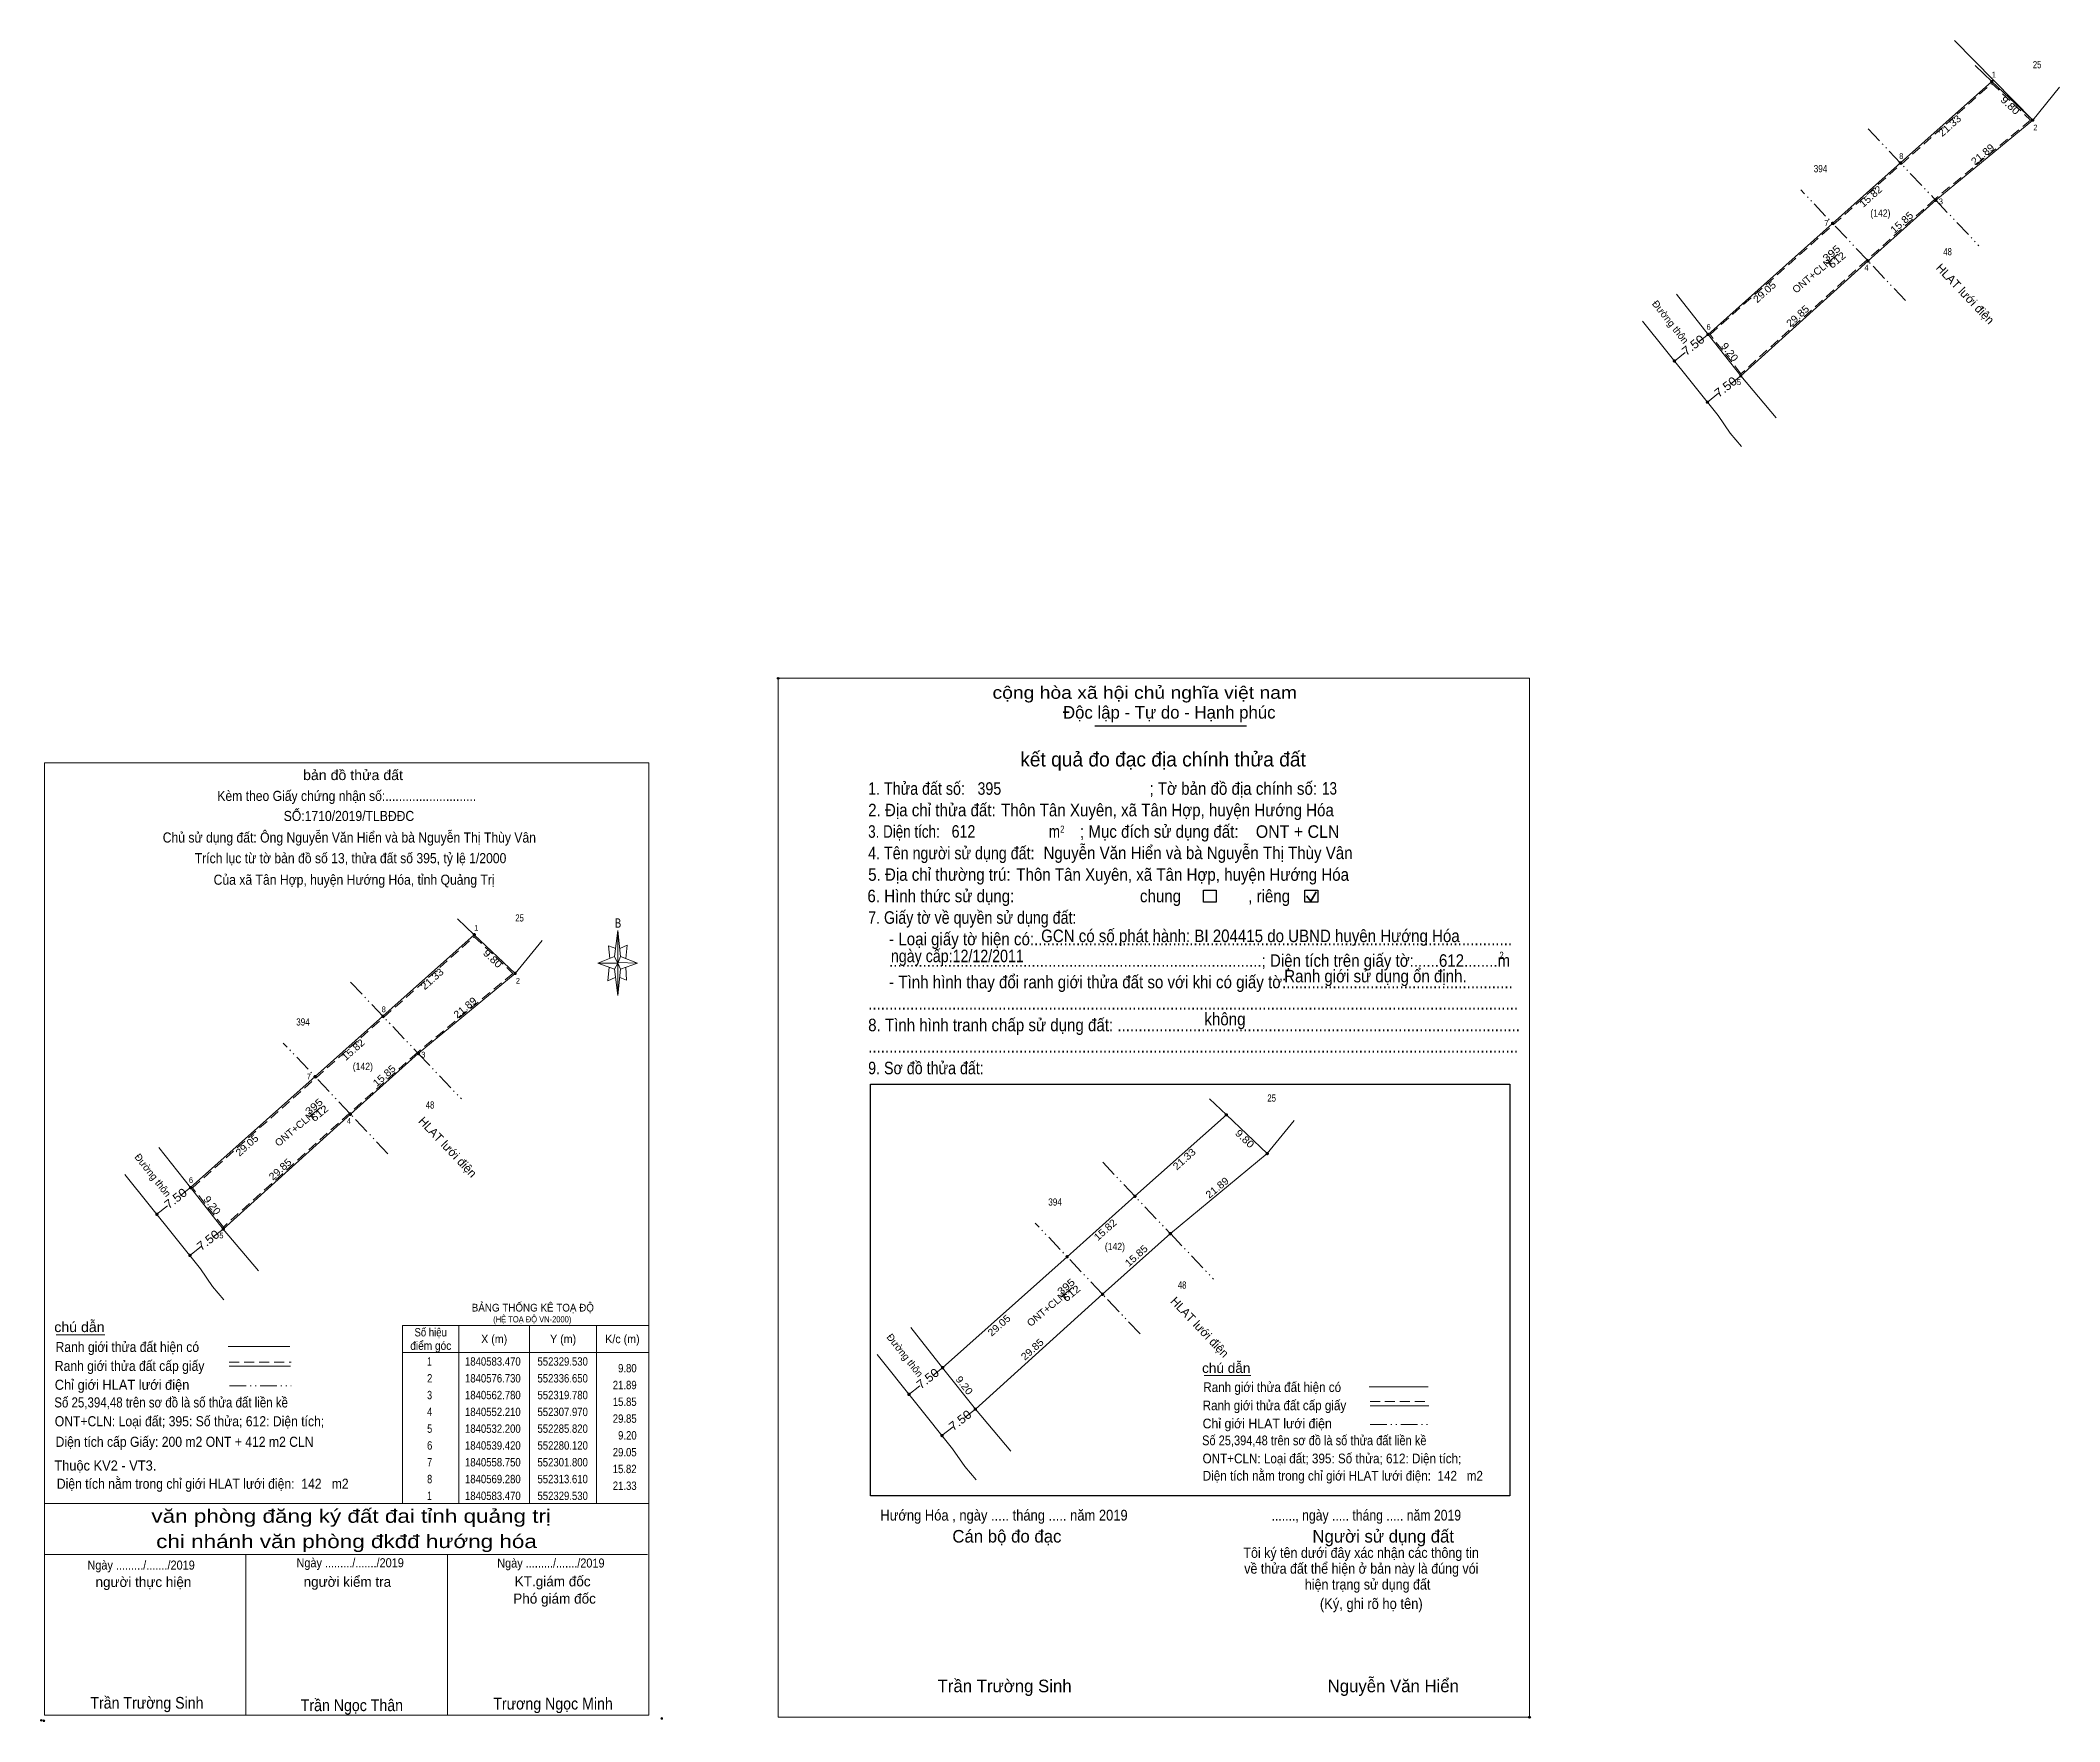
# Model space of a CAD drawing. Header units: metres. Extents: x 551990 to 552341, y 1840298 to 1840591.
import ezdxf
from ezdxf.enums import TextEntityAlignment as Align

# ---------------------------------------------------------------- set-up
doc = ezdxf.new("R2010")
doc.units = ezdxf.units.M
doc.header["$LTSCALE"] = 0.58
doc.header["$PDMODE"] = 32
doc.header["$PDSIZE"] = 0.29
doc.linetypes.add('DASH_DOUBLE_DOT', pattern=[9.2, 5, -1.2, 0.3, -1.2, 0.3, -1.2])
doc.linetypes.add('MEDIUM_DASHED', pattern=[4.5, 3, -1.5])
for name, color, linetype, lineweight in [('1', 7, 'MEDIUM_DASHED', 13), ('10', 7, 'Continuous', 13), ('17', 7, 'Continuous', 13), ('22', 7, 'Continuous', 25), ('23', 7, 'Continuous', 13), ('5', 7, 'Continuous', 13), ('59', 7, 'DASH_DOUBLE_DOT', 13), ('6', 7, 'Continuous', 13), ('63', 7, 'MEDIUM_DASHED', 13), ('7', 7, 'Continuous', 25)]:
    doc.layers.add(name, color=color, linetype=linetype, lineweight=lineweight)

msp = doc.modelspace()

# ---------------------------------------------------------------- hatches: boundary and pattern name
at = {"layer": '63'}
for points in [[(552329.73, 1840583.47, 1), (552329.33, 1840583.47, 1)], [(552336.85, 1840576.73, 1), (552336.45, 1840576.73, 1)], [(552313.81, 1840569.28, 1), (552313.41, 1840569.28, 1)], [(552319.98, 1840562.78, 1), (552319.58, 1840562.78, 1)], [(552302, 1840558.75, 1), (552301.6, 1840558.75, 1)], [(552308.17, 1840552.21, 1), (552307.77, 1840552.21, 1)], [(552280.32, 1840539.42, 1), (552279.92, 1840539.42, 1)], [(552274.45, 1840534.78, 1), (552274.05, 1840534.78, 1)], [(552286.02, 1840532.2, 1), (552285.62, 1840532.2, 1)], [(552280.2, 1840527.61, 1), (552279.8, 1840527.61, 1)], [(552065.44, 1840434.84, 1), (552065.04, 1840434.84, 1)], [(552072.56, 1840428.1, 1), (552072.16, 1840428.1, 1)], [(552049.52, 1840420.65, 1), (552049.12, 1840420.65, 1)], [(552055.69, 1840414.15, 1), (552055.29, 1840414.15, 1)], [(552037.71, 1840410.12, 1), (552037.31, 1840410.12, 1)], [(552043.88, 1840403.58, 1), (552043.48, 1840403.58, 1)], [(552196.42, 1840403.47, 1), (552196.02, 1840403.47, 1)], [(552203.54, 1840396.73, 1), (552203.14, 1840396.73, 1)], [(552016.03, 1840390.79, 1), (552015.63, 1840390.79, 1)], [(552010.16, 1840386.15, 1), (552009.76, 1840386.15, 1)], [(552180.5, 1840389.28, 1), (552180.1, 1840389.28, 1)], [(552021.73, 1840383.57, 1), (552021.33, 1840383.57, 1)], [(552186.67, 1840382.78, 1), (552186.27, 1840382.78, 1)], [(552015.91, 1840378.98, 1), (552015.51, 1840378.98, 1)], [(552168.69, 1840378.75, 1), (552168.29, 1840378.75, 1)], [(552174.86, 1840372.21, 1), (552174.46, 1840372.21, 1)], [(552147.01, 1840359.42, 1), (552146.61, 1840359.42, 1)], [(552141.14, 1840354.78, 1), (552140.74, 1840354.78, 1)], [(552152.71, 1840352.2, 1), (552152.31, 1840352.2, 1)], [(552146.89, 1840347.61, 1), (552146.49, 1840347.61, 1)]]:
    msp.add_hatch(color=256, dxfattribs=at).paths.add_polyline_path(points)

# ---------------------------------------------------------------- linework, layer by layer
at = {"layer": '1'}
for points in [[(552329.52, 1840583.13), (552336.27, 1840576.74), (552319.62, 1840562.97), (552307.8, 1840552.4), (552285.85, 1840532.56), (552280.46, 1840539.39), (552301.97, 1840558.56), (552313.78, 1840569.09)], [(552065.23, 1840434.5), (552071.98, 1840428.11), (552055.33, 1840414.34), (552043.51, 1840403.77), (552021.56, 1840383.93), (552016.17, 1840390.76), (552037.68, 1840409.93), (552049.49, 1840420.46)]]:
    msp.add_lwpolyline(points, close=True, dxfattribs=at)
at = {"layer": '10'}
for p, q in [((552313.61, 1840569.28), (552329.53, 1840583.47)), ((552326.61, 1840586.23), (552329.53, 1840583.47)), ((552329.53, 1840583.47), (552336.65, 1840576.73)), ((552336.65, 1840576.73), (552341.34, 1840582.49)), ((552319.78, 1840562.78), (552336.65, 1840576.73)), ((552062.32, 1840437.6), (552065.24, 1840434.84)), ((552049.32, 1840420.65), (552065.24, 1840434.84)), ((552065.24, 1840434.84), (552072.36, 1840428.1)), ((552072.36, 1840428.1), (552077.05, 1840433.86)), ((552055.49, 1840414.15), (552072.36, 1840428.1)), ((552193.3, 1840406.23), (552196.22, 1840403.47)), ((552180.3, 1840389.28), (552196.22, 1840403.47)), ((552196.22, 1840403.47), (552203.34, 1840396.73)), ((552203.34, 1840396.73), (552208.03, 1840402.49)), ((552186.47, 1840382.78), (552203.34, 1840396.73))]:
    msp.add_line(p, q, dxfattribs=at)
for points in [[(552280.12, 1840539.42), (552301.8, 1840558.75), (552313.61, 1840569.28)], [(552285.82, 1840532.2), (552307.97, 1840552.21), (552319.78, 1840562.78)], [(552015.83, 1840390.79), (552037.51, 1840410.12), (552049.32, 1840420.65)], [(552021.53, 1840383.57), (552043.68, 1840403.58), (552055.49, 1840414.15)], [(552146.81, 1840359.42), (552168.49, 1840378.75), (552180.3, 1840389.28)], [(552152.51, 1840352.2), (552174.66, 1840372.21), (552186.47, 1840382.78)]]:
    msp.add_lwpolyline(points, dxfattribs=at)
at = {"layer": '17'}
for p, q in [((551992.45, 1840365.14), (552000.92, 1840365.14)), ((552192.34, 1840358.05), (552200.47, 1840358.05))]:
    msp.add_line(p, q, dxfattribs=at)
at = {"layer": '22'}
msp.add_line((552323.06, 1840590.63), (552336.65, 1840576.73), dxfattribs=at)
at = {"layer": '23'}
for p, q in [((552274.6, 1840546.41), (552280.12, 1840539.42)), ((552268.7, 1840541.71), (552281.86, 1840525.28)), ((552280.12, 1840539.42), (552285.82, 1840532.2)), ((552285.82, 1840532.2), (552291.98, 1840524.91)), ((552010.31, 1840397.78), (552015.83, 1840390.79)), ((552004.41, 1840393.08), (552017.57, 1840376.65)), ((552015.83, 1840390.79), (552021.53, 1840383.57)), ((552021.53, 1840383.57), (552027.69, 1840376.28)), ((552141.29, 1840366.41), (552146.81, 1840359.42)), ((552135.39, 1840361.71), (552148.55, 1840345.28)), ((552146.81, 1840359.42), (552152.51, 1840352.2)), ((552152.51, 1840352.2), (552158.67, 1840344.91))]:
    msp.add_line(p, q, dxfattribs=at)
for points in [[(552281.86, 1840525.28), (552283.96, 1840522.21), (552285.93, 1840519.88)], [(552017.57, 1840376.65), (552019.67, 1840373.58), (552021.64, 1840371.25)], [(552148.55, 1840345.28), (552150.65, 1840342.21), (552152.62, 1840339.88)]]:
    msp.add_lwpolyline(points, dxfattribs=at)
at = {"layer": '5'}
for p, q in [((552089.66, 1840431.04), (552090.25, 1840435.6)), ((552089.66, 1840428.82), (552086.74, 1840429.87)), ((552090.72, 1840428.82), (552090.25, 1840424.26)), ((552090.72, 1840431.04), (552093.64, 1840429.87)), ((552091.65, 1840429.17), (552091.77, 1840426.95)), ((552091.77, 1840426.95), (552090.6, 1840427.41)), ((551990.37, 1840335.76), (552095.67, 1840335.76)), ((551990.37, 1840326.87), (552095.43, 1840326.87)), ((551990.37, 1840326.87), (552095.43, 1840326.87)), ((551990.37, 1840326.87), (552095.43, 1840326.87)), ((552025.47, 1840298.9), (552025.47, 1840326.87)), ((552060.57, 1840298.9), (552060.57, 1840326.87))]:
    msp.add_line(p, q, dxfattribs=at)
for points in [[(551990.37, 1840464.81), (552095.67, 1840464.81), (552095.67, 1840298.9), (551990.37, 1840298.9)], [(552090.25, 1840435.6), (552090.72, 1840431.04), (552090.25, 1840429.87)], [(552090.25, 1840429.87), (552086.74, 1840429.87), (552089.66, 1840431.04), (552090.72, 1840428.82), (552093.64, 1840429.87), (552090.25, 1840429.99)], [(552090.25, 1840429.87), (552090.25, 1840424.26), (552089.66, 1840428.82)]]:
    msp.add_lwpolyline(points, close=True, dxfattribs=at)
for points in [[(552089.9, 1840432.44), (552088.61, 1840432.91), (552088.85, 1840430.69)], [(552090.6, 1840432.44), (552091.89, 1840433.03), (552091.65, 1840430.69)], [(552090.25, 1840429.87), (552089.66, 1840431.04), (552086.74, 1840429.87)], [(552088.73, 1840429.17), (552088.5, 1840426.83), (552089.78, 1840427.41)], [(552090.25, 1840429.87), (552090.72, 1840428.82), (552093.64, 1840429.87)], [(552095.67, 1840298.9), (551990.37, 1840298.9), (551990.37, 1840326.87)]]:
    msp.add_lwpolyline(points, dxfattribs=at)
for p in [(551989.82, 1840298), (551990.29, 1840297.92)]:
    msp.add_point(p, dxfattribs=at)
at = {"layer": '59'}
for p, q in [((552307.99, 1840575.21), (552319.75, 1840562.81)), ((552307.92, 1840552.27), (552296.26, 1840564.61)), ((552319.78, 1840562.78), (552327.29, 1840554.86)), ((552314.5, 1840545.3), (552307.97, 1840552.21)), ((552043.7, 1840426.58), (552055.46, 1840414.18)), ((552043.63, 1840403.64), (552031.97, 1840415.98)), ((552055.49, 1840414.15), (552063, 1840406.23)), ((552050.21, 1840396.67), (552043.68, 1840403.58)), ((552174.68, 1840395.21), (552186.44, 1840382.81)), ((552174.61, 1840372.27), (552162.95, 1840384.61)), ((552186.47, 1840382.78), (552193.98, 1840374.86)), ((552181.19, 1840365.3), (552174.66, 1840372.21))]:
    msp.add_line(p, q, dxfattribs=at)
at = {"layer": '59', "linetype": 'Continuous'}
for p, q in [((552319.75, 1840562.81), (552319.78, 1840562.78)), ((552307.97, 1840552.21), (552307.92, 1840552.27)), ((552055.46, 1840414.18), (552055.49, 1840414.15)), ((552043.68, 1840403.58), (552043.63, 1840403.64)), ((552186.44, 1840382.81), (552186.47, 1840382.78)), ((552174.66, 1840372.21), (552174.61, 1840372.27))]:
    msp.add_line(p, q, dxfattribs=at)
at = {"layer": '6'}
for p, q in [((552022.4, 1840363.11), (552033.09, 1840363.11)), ((552022.56, 1840359.68), (552033.25, 1840359.68)), ((552221.09, 1840356.1), (552231.35, 1840356.1)), ((552221.24, 1840352.81), (552231.51, 1840352.81))]:
    msp.add_line(p, q, dxfattribs=at)
at = {"layer": '6', "linetype": 'MEDIUM_DASHED'}
for p, q in [((552022.56, 1840360.41), (552033.33, 1840360.41)), ((552221.24, 1840353.51), (552231.59, 1840353.51))]:
    msp.add_line(p, q, dxfattribs=at)
at = {"layer": '6'}
msp.add_point((552097.89, 1840298.32), dxfattribs=at)
at = {"layer": '63', "linetype": 'Continuous'}
for p, q in [((552300.72, 1840551.7), (552302.73, 1840553.4)), ((552278.39, 1840538.05), (552280.12, 1840539.42)), ((552274.25, 1840534.78), (552276.13, 1840536.26)), ((552284.01, 1840530.77), (552285.82, 1840532.2)), ((552280, 1840527.61), (552281.95, 1840529.15)), ((552036.43, 1840403.07), (552038.44, 1840404.77)), ((552014.1, 1840389.42), (552015.83, 1840390.79)), ((552009.96, 1840386.15), (552011.84, 1840387.63)), ((552019.72, 1840382.14), (552021.53, 1840383.57)), ((552015.71, 1840378.98), (552017.66, 1840380.52)), ((552167.41, 1840371.7), (552169.42, 1840373.4)), ((552062.56, 1840366.76), (552062.56, 1840335.76)), ((552074.85, 1840366.76), (552074.85, 1840335.76)), ((552086.55, 1840366.76), (552086.55, 1840335.76)), ((552052.73, 1840362.08), (552095.67, 1840362.08)), ((552145.08, 1840358.05), (552146.81, 1840359.42)), ((552140.94, 1840354.78), (552142.82, 1840356.26)), ((552150.7, 1840350.77), (552152.51, 1840352.2)), ((552146.69, 1840347.61), (552148.64, 1840349.15))]:
    msp.add_line(p, q, dxfattribs=at)
at = {"layer": '63', "linetype": 'DASH_DOUBLE_DOT'}
for p, q in [((552022.6, 1840356.27), (552033.36, 1840356.27)), ((552221.28, 1840349.54), (552231.61, 1840349.54))]:
    msp.add_line(p, q, dxfattribs=at)
at = {"layer": '63', "linetype": 'Continuous'}
msp.add_lwpolyline([(552052.73, 1840366.76), (552095.67, 1840366.76), (552095.67, 1840335.76), (552052.73, 1840335.76)], close=True, dxfattribs=at)
at = {"layer": '63'}
for centre in [(552329.53, 1840583.47), (552336.65, 1840576.73), (552313.61, 1840569.28), (552319.78, 1840562.78), (552301.8, 1840558.75), (552307.97, 1840552.21), (552280.12, 1840539.42), (552274.25, 1840534.78), (552285.82, 1840532.2), (552280, 1840527.61), (552065.24, 1840434.84), (552072.36, 1840428.1), (552049.32, 1840420.65), (552055.49, 1840414.15), (552037.51, 1840410.12), (552043.68, 1840403.58), (552196.22, 1840403.47), (552203.34, 1840396.73), (552015.83, 1840390.79), (552009.96, 1840386.15), (552180.3, 1840389.28), (552021.53, 1840383.57), (552186.47, 1840382.78), (552015.71, 1840378.98), (552168.49, 1840378.75), (552174.66, 1840372.21), (552146.81, 1840359.42), (552140.94, 1840354.78), (552152.51, 1840352.2), (552146.69, 1840347.61)]:
    msp.add_circle(centre, 0.2, dxfattribs=at)
at = {"layer": '7'}
for p, q in [((552173.29, 1840471.21), (552199.75, 1840471.21)), ((552134.23, 1840408.81), (552245.61, 1840408.81)), ((552245.61, 1840408.81), (552245.61, 1840337.11))]:
    msp.add_line(p, q, dxfattribs=at)
at = {"layer": '7', "lineweight": 35}
for p, q in [((552210.19, 1840441.63), (552210.94, 1840440.67)), ((552210.94, 1840440.67), (552211.84, 1840442.29))]:
    msp.add_line(p, q, dxfattribs=at)
at = {"layer": '7', "lineweight": 13}
msp.add_lwpolyline([(552118.18, 1840479.51), (552249.02, 1840479.51), (552249.02, 1840298.55), (552118.18, 1840298.55)], close=True, dxfattribs=at)
at = {"layer": '7'}
for points in [[(552192.22, 1840442.6), (552194.47, 1840442.6), (552194.47, 1840440.51), (552192.22, 1840440.51)], [(552209.9, 1840442.6), (552212.15, 1840442.6), (552212.15, 1840440.51), (552209.9, 1840440.51)]]:
    msp.add_lwpolyline(points, close=True, dxfattribs=at)
msp.add_lwpolyline([(552245.61, 1840337.11), (552134.23, 1840337.11), (552134.23, 1840408.81)], dxfattribs=at)
for p in [(552118.18, 1840479.51), (552249.02, 1840298.55)]:
    msp.add_point(p, dxfattribs=at)

# ---------------------------------------------------------------- texts
at = {"layer": '1'}
for s, width, p in [('25', 0.8, (552337.42, 1840585.78)), ('394', 0.85, (552299.7, 1840567.66)), ('(142)', 0.9, (552310.125, 1840559.92)), ('48', 0.8, (552321.83, 1840553.2)), ('25', 0.8, (552073.13, 1840437.15)), ('394', 0.85, (552035.41, 1840419.03)), ('(142)', 0.9, (552045.835, 1840411.29)), ('48', 0.8, (552057.54, 1840404.57)), ('25', 0.8, (552204.11, 1840405.78)), ('394', 0.85, (552166.39, 1840387.66)), ('(142)', 0.9, (552176.815, 1840379.92)), ('48', 0.8, (552188.52, 1840373.2))]:
    msp.add_text(s, height=1.25, dxfattribs=dict(at, width=width)).set_placement(p, align=Align.CENTER)
for s, width, p in [('395', 1.2, (552302.0125, 1840553.0566)), ('ONT+CLN', 1.05, (552298.5975, 1840549.1457)), ('612', 1.2, (552302.9675, 1840551.8792)), ('ONT+CLN', 1.05, (552034.3075, 1840400.5157)), ('395', 1.2, (552037.7225, 1840404.4266)), ('612', 1.2, (552038.6775, 1840403.2492)), ('ONT+CLN', 1.05, (552165.2875, 1840369.1457)), ('395', 1.2, (552168.7025, 1840373.0566)), ('612', 1.2, (552169.6575, 1840371.8792))]:
    msp.add_text(s, height=1.25, rotation=40.095, dxfattribs=dict(at, width=width)).set_placement(p, align=Align.CENTER)
for s, height, width, p in [('BẢNG THỐNG KÊ TOẠ ĐỘ ', 1.346, 0.95, (552064.8, 1840369.21)), ('(HỆ TOẠ ĐỘ VN-2000)', 1.088, 0.9, (552068.54, 1840367.31)), ('Hướng Hóa , ngày ..... tháng ..... năm 2019', 1.872, 0.9, (552135.97, 1840332.8))]:
    msp.add_text(s, height=height, dxfattribs=dict(at, width=width)).set_placement(p)
for s, height, p in [('Trần Trường Sinh', 2.184, (552145.93, 1840302.9)), ('Nguyễn Văn Hiển', 2.18, (552213.87, 1840302.9))]:
    msp.add_text(s, height=height, dxfattribs=at).set_placement(p)
at = {"layer": '22'}
for p in [(552324.3513, 1840545.966), (552060.0613, 1840397.336), (552191.0413, 1840365.966)]:
    msp.add_text('HLAT lưới điện', height=1.5, rotation=313.478, dxfattribs=at).set_placement(p, align=Align.CENTER)
at = {"layer": '22', "width": 1.1}
for rotation, p in [(38.325, (552277.9899, 1840536.9549)), (38.261, (552283.6406, 1840529.6721)), (38.325, (552013.6999, 1840388.3249)), (38.261, (552019.3506, 1840381.0421)), (38.325, (552144.6799, 1840356.9549)), (38.261, (552150.3306, 1840349.6721))]:
    msp.add_text('7.50', height=1.5, rotation=rotation, dxfattribs=at).set_placement(p, align=Align.CENTER)
at = {"layer": '5'}
for s, height, width, p in [('bản đồ thửa đất', 1.755, 1.05, (552044.125, 1840461.78)), ('Kèm theo Giấy chứng nhận số:...........................', 1.755, 0.9, (552043.04, 1840458.15)), ('SỐ:1710/2019/TLBĐĐC', 1.76, 0.9, (552043.415, 1840454.65)), ('Chủ sử dụng đất: Ông Nguyễn Văn Hiển và bà Nguyễn Thị Thùy Vân', 1.76, 0.9, (552043.485, 1840450.9)), ('Trích lục từ tờ bản đồ số 13, thửa đất số 395, tỷ lệ 1/2000 ', 1.76, 0.9, (552043.985, 1840447.3)), ('Của xã Tân Hợp, huyện Hướng Hóa, tỉnh Quảng Trị', 1.76, 0.9, (552044.315, 1840443.55)), ('B', 1.612, 0.75, (552090.28, 1840436.07)), ('văn phòng đăng ký đất đai tỉnh quảng trị', 2.34, 1.25, (552043.8, 1840332.41)), ('chi nhánh văn phòng đkđđ hướng hóa', 2.34, 1.25, (552042.99, 1840328.01)), ('Ngày ........./......./2019', 1.579, 0.9, (552043.625, 1840324.66)), ('Ngày ........./......./2019', 1.579, 0.9, (552078.585, 1840324.61)), ('Ngày ........./......./2019', 1.579, 0.9, (552007.215, 1840324.25)), ('Trần Trường Sinh', 2.047, 0.9, (552008.23, 1840300.03)), ('Trần Ngọc Thân', 2.05, 0.9, (552043.925, 1840299.6)), ('Trương Ngọc Minh', 2.05, 0.9, (552078.955, 1840299.88))]:
    msp.add_text(s, height=height, dxfattribs=dict(at, width=width)).set_placement(p, align=Align.CENTER)
for s, height, p in [('người thực hiện', 1.755, (552007.625, 1840321.23)), ('người kiểm tra', 1.755, (552043.14, 1840321.26)), ('KT.giám đốc', 1.76, (552078.89, 1840321.33)), ('Phó giám đốc', 1.76, (552079.225, 1840318.33))]:
    msp.add_text(s, height=height, dxfattribs=at).set_placement(p, align=Align.CENTER)
at = {"layer": '6'}
for s, height, width, p in [('ONT + CLN', 2.184, 0.95, (552201.35, 1840451.72)), ('Nguyễn Văn Hiển và bà Nguyễn Thị Thùy Vân', 2.18, 0.9, (552164.38, 1840448.01)), ('chú dẫn', 1.755, 1.05, (551992.09, 1840365.63)), ('Ranh giới thửa đất hiện có ', 1.755, 0.9, (551992.32, 1840362.16)), ('Ranh giới thửa đất cấp giấy', 1.755, 0.9, (551992.19, 1840358.86)), ('chú dẫn', 1.685, 1.05, (552191.99, 1840358.52)), ('Số 25,394,48 trên sơ đồ là số thửa đất liền kề', 1.76, 0.85, (551992.1, 1840352.5)), ('Chỉ giới HLAT lưới điện', 1.76, 0.95, (551992.18, 1840355.57)), ('Ranh giới thửa đất hiện có ', 1.685, 0.9, (552192.21, 1840355.19)), ('ONT+CLN: Loại đất; 395: Số thửa; 612: Diện tích;', 1.76, 0.9, (551992.18, 1840349.22)), ('Ranh giới thửa đất cấp giấy', 1.685, 0.9, (552192.09, 1840352.02)), ('Diện tích cấp Giấy: 200 m2 ONT + 412 m2 CLN', 1.76, 0.9, (551992.33, 1840345.64)), ('Số 25,394,48 trên sơ đồ là số thửa đất liền kề', 1.69, 0.85, (552192, 1840345.92)), ('Chỉ giới HLAT lưới điện', 1.69, 0.95, (552192.08, 1840348.86)), ('ONT+CLN: Loại đất; 395: Số thửa; 612: Diện tích;', 1.69, 0.9, (552192.08, 1840342.77)), ('Thuộc KV2 - VT3.', 1.76, 0.95, (551992.1, 1840341.51)), ('Diện tích nằm trong chỉ giới HLAT lưới điện:  142   m2', 1.76, 0.9, (551992.54, 1840338.33)), ('Diện tích nằm trong chỉ giới HLAT lưới điện:  142   m2', 1.69, 0.9, (552192.11, 1840339.76))]:
    msp.add_text(s, height=height, dxfattribs=dict(at, width=width)).set_placement(p)
at = {"layer": '63'}
for s, height, width, p in [(' 1', 1, 0.9, (552330.25, 1840584.17)), (' 2', 1, 0.9, (552337.49, 1840574.95)), (' 8', 1, 0.95, (552314.13, 1840569.98)), (' 3', 1, 0.95, (552321.03, 1840562.08)), (' 7', 1, 0.95, (552301.1, 1840558.29)), (' 4', 1, 0.95, (552308.07, 1840550.54)), (' 6', 1, 0.9, (552280.56, 1840540.22)), (' 5', 1, 0.9, (552285.86, 1840530.59)), (' 1', 1, 0.9, (552065.96, 1840435.54)), (' 2', 1, 0.9, (552073.2, 1840426.32)), (' 8', 1, 0.95, (552049.84, 1840421.35)), (' 3', 1, 0.95, (552056.74, 1840413.45)), (' 7', 1, 0.95, (552036.81, 1840409.66)), (' 4', 1, 0.95, (552043.78, 1840401.91)), (' 6', 1, 0.9, (552016.27, 1840391.59)), (' 5', 1, 0.9, (552021.57, 1840381.96)), ('9.80', 1.462, 0.85, (552093.52, 1840358.61)), ('21.89', 1.462, 0.85, (552093.52, 1840355.68)), ('29.85', 1.462, 0.85, (552093.52, 1840349.83)), ('15.85', 1.462, 0.85, (552093.52, 1840352.76)), ('9.20', 1.462, 0.85, (552093.52, 1840346.91)), ('29.05', 1.462, 0.85, (552093.52, 1840343.98)), ('15.82', 1.462, 0.85, (552093.51, 1840341.06)), ('21.33', 1.462, 0.85, (552093.52, 1840338.13))]:
    msp.add_text(s, height=height, dxfattribs=dict(at, width=width)).set_placement(p, align=Align.RIGHT)
for s, rotation, width, p in [('9.80', 316.57, 1.15, (552332.3053, 1840578.8518)), ('21.33', 41.712, 1.1, (552322.6141, 1840575.2946)), ('21.89', 39.588, 1.1, (552328.3317, 1840570.3016)), ('15.82', 41.721, 1.1, (552308.8541, 1840562.9729)), ('15.85', 41.829, 1.1, (552314.2632, 1840558.4591)), ('29.05', 41.72, 1.1, (552290.3691, 1840546.3295)), ('29.85', 42.094, 1.1, (552296.146, 1840542.1573)), ('9.20', 308.29, 1.1, (552283.3985, 1840535.9673)), ('9.80', 316.57, 1.15, (552068.0153, 1840430.2218)), ('21.33', 41.712, 1.1, (552058.3241, 1840426.6646)), ('21.89', 39.588, 1.1, (552064.0417, 1840421.6716)), ('15.82', 41.721, 1.1, (552044.5641, 1840414.3429)), ('15.85', 41.829, 1.1, (552049.9732, 1840409.8291)), ('9.80', 316.57, 1.15, (552198.9953, 1840398.8518)), ('29.05', 41.72, 1.1, (552026.0791, 1840397.6995)), ('21.33', 41.712, 1.1, (552189.3041, 1840395.2946)), ('29.85', 42.094, 1.1, (552031.856, 1840393.5273)), ('21.89', 39.588, 1.1, (552195.0217, 1840390.3016)), ('9.20', 308.29, 1.1, (552019.1085, 1840387.3373)), ('15.82', 41.721, 1.1, (552175.5441, 1840382.9729)), ('15.85', 41.829, 1.1, (552180.9532, 1840378.4591)), ('29.05', 41.72, 1.1, (552157.0591, 1840366.3295)), ('29.85', 42.094, 1.1, (552162.836, 1840362.1573)), ('9.20', 308.29, 1.1, (552150.0885, 1840355.9673))]:
    msp.add_text(s, height=1.25, rotation=rotation, dxfattribs=dict(at, width=width)).set_placement(p, align=Align.CENTER)
for p in [(552273.06, 1840541.1973), (552008.77, 1840392.5673), (552139.75, 1840361.1973)]:
    msp.add_text('Đường thôn', height=1.25, rotation=308.29, dxfattribs=at).set_placement(p, align=Align.CENTER)
for p in [(552280.1249, 1840539.42), (552285.8249, 1840532.2), (552281.8649, 1840525.28), (552283.9649, 1840522.21), (552015.8349, 1840390.79), (552021.5349, 1840383.57), (552017.5749, 1840376.65), (552019.6749, 1840373.58), (552146.8149, 1840359.42), (552152.5149, 1840352.2), (552148.5549, 1840345.28), (552150.6549, 1840342.21)]:
    msp.add_text('D', height=0.01, dxfattribs=at).set_placement(p, align=Align.CENTER)
for s, width, p in [('Số hiệu', 0.85, (552057.65, 1840364.87)), ('X (m)', 0.95, (552068.71, 1840363.7)), ('Y (m)', 0.95, (552080.715, 1840363.7)), ('K/c (m)', 0.95, (552091.045, 1840363.7)), ('điểm góc', 0.9, (552057.665, 1840362.53)), (' 2', 0.85, (552057.245, 1840356.85)), (' 1', 0.75, (552057.24, 1840359.78)), ('1840583.470', 0.85, (552068.475, 1840359.78)), ('1840576.730', 0.85, (552068.475, 1840356.85)), ('552329.530', 0.85, (552080.635, 1840359.78)), ('552336.650', 0.85, (552080.635, 1840356.85)), (' 3', 0.8, (552057.24, 1840353.93)), ('1840562.780', 0.85, (552068.475, 1840353.93)), ('552319.780', 0.85, (552080.635, 1840353.93)), (' 4', 0.85, (552057.24, 1840351)), ('1840552.210', 0.85, (552068.475, 1840351)), ('552307.970', 0.85, (552080.635, 1840351)), (' 5', 0.8, (552057.255, 1840348.08)), ('1840532.200', 0.85, (552068.475, 1840348.08)), ('552285.820', 0.85, (552080.635, 1840348.08)), (' 6', 0.85, (552057.245, 1840345.15)), ('1840539.420', 0.85, (552068.475, 1840345.15)), ('552280.120', 0.85, (552080.635, 1840345.15)), (' 8', 0.8, (552057.255, 1840339.3)), (' 7', 0.8, (552057.255, 1840342.23)), ('1840558.750', 0.85, (552068.475, 1840342.23)), ('1840569.280', 0.85, (552068.475, 1840339.3)), ('552301.800', 0.85, (552080.635, 1840342.23)), ('552313.610', 0.85, (552080.635, 1840339.3)), (' 1', 0.75, (552057.24, 1840336.38)), ('1840583.470', 0.85, (552068.475, 1840336.38)), ('552329.530', 0.85, (552080.635, 1840336.38))]:
    msp.add_text(s, height=1.462, dxfattribs=dict(at, width=width)).set_placement(p, align=Align.CENTER)
at = {"layer": '7'}
for s, height, width, p in [('cộng hòa xã hội chủ nghĩa việt nam', 2.184, 1.15, (552155.5, 1840475.94)), ('1. Thửa đất số:', 2.184, 0.85, (552133.84, 1840459.22)), ('395', 2.18, 0.85, (552152.88, 1840459.22)), ('; Tờ bản đồ địa chính số:', 2.184, 0.9, (552182.83, 1840459.22)), ('13', 2.18, 0.8, (552212.89, 1840459.25)), ('2. Địa chỉ thửa đất:', 2.184, 0.9, (552133.84, 1840455.47)), ('Thôn Tân Xuyên, xã Tân Hợp, huyện Hướng Hóa', 2.184, 0.9, (552156.99, 1840455.47)), ('3. Diện tích:', 2.184, 0.8, (552133.84, 1840451.73)), ('612', 2.18, 0.85, (552148.37, 1840451.75)), ('m', 2.184, 0.8, (552165.31, 1840451.73)), ('2', 1.248, 0.8, (552167.28, 1840452.6)), ('; Mục đích sử dụng đất:', 2.184, 0.9, (552170.73, 1840451.73)), ('4. Tên người sử dụng đất:', 2.184, 0.85, (552133.84, 1840447.98)), ('5. Địa chỉ thường trú:', 2.184, 0.9, (552133.84, 1840444.24)), ('Thôn Tân Xuyên, xã Tân Hợp, huyện Hướng Hóa', 2.184, 0.9, (552159.63, 1840444.24)), ('6. Hình thức sử dụng:', 2.184, 0.9, (552133.71, 1840440.5)), ('chung                , riêng', 2.184, 0.9, (552181.17, 1840440.5)), ('7. Giấy tờ về quyền sử dụng đất:', 2.184, 0.85, (552133.84, 1840436.75)), ('     - Loại giấy tờ hiện có:..................................................................................................................', 2.184, 0.9, (552133.84, 1840433.01)), ('GCN có số phát hành: BI 204415 do UBND huyện Hướng Hóa', 2.18, 0.9, (552163.96, 1840433.56)), ('ngày cấp:12/12/2011', 2.18, 0.85, (552137.8, 1840430.06)), ('2', 1.248, 0.8, (552243.78, 1840430.64)), ('     .........................................................................................; Diện tích trên giấy tờ:......612........m', 2.18, 0.9, (552133.84, 1840429.26)), ('Ranh giới sử dụng ổn định.', 2.18, 0.9, (552206.3, 1840426.55)), ('     - Tình hình thay đổi ranh giới thửa đất so với khi có giấy tờ:......................................................', 2.184, 0.9, (552133.84, 1840425.52)), ('...........................................................................................................................................................', 2.184, 0.9, (552133.84, 1840421.78)), ('không', 2.184, 0.9, (552192.4, 1840419.06)), ('8. Tình hình tranh chấp sử dụng đất: ................................................................................................', 2.184, 0.9, (552133.84, 1840418.03)), ('...........................................................................................................................................................', 2.184, 0.9, (552133.84, 1840414.29)), ('9. Sơ đồ thửa đất:', 2.184, 0.85, (552133.84, 1840410.54)), ('......., ngày ..... tháng ..... năm 2019', 1.872, 0.85, (552204.1, 1840332.8)), ('(Ký, ghi rõ họ tên)', 1.872, 0.9, (552212.51, 1840317.39))]:
    msp.add_text(s, height=height, dxfattribs=dict(at, width=width)).set_placement(p)
for s, p in [('Độc lập - Tự do - Hạnh phúc', (552167.77, 1840472.49)), ('Cán bộ đo đạc', (552148.5, 1840328.97)), ('Người sử dụng đất', (552211.21, 1840328.97))]:
    msp.add_text(s, height=2.184, dxfattribs=at).set_placement(p)
for s, height, p in [('kết quả đo đạc địa chính thửa đất', 2.496, (552185.195, 1840464.15)), ('.', 0.6241, (552249.0049, 1840298.22))]:
    msp.add_text(s, height=height, dxfattribs=at).set_placement(p, align=Align.CENTER)
at = {"layer": '7', "width": 0.9}
for s, p in [('Tôi ký tên dưới đây xác nhận các thông tin', (552219.695, 1840326.3)), ('về thửa đất thể hiện ở bản này là đúng vói', (552219.725, 1840323.54)), ('hiện trạng sử dụng đất', (552220.82, 1840320.78))]:
    msp.add_text(s, height=1.804, dxfattribs=at).set_placement(p, align=Align.CENTER)

doc.saveas('drawing.dxf')
